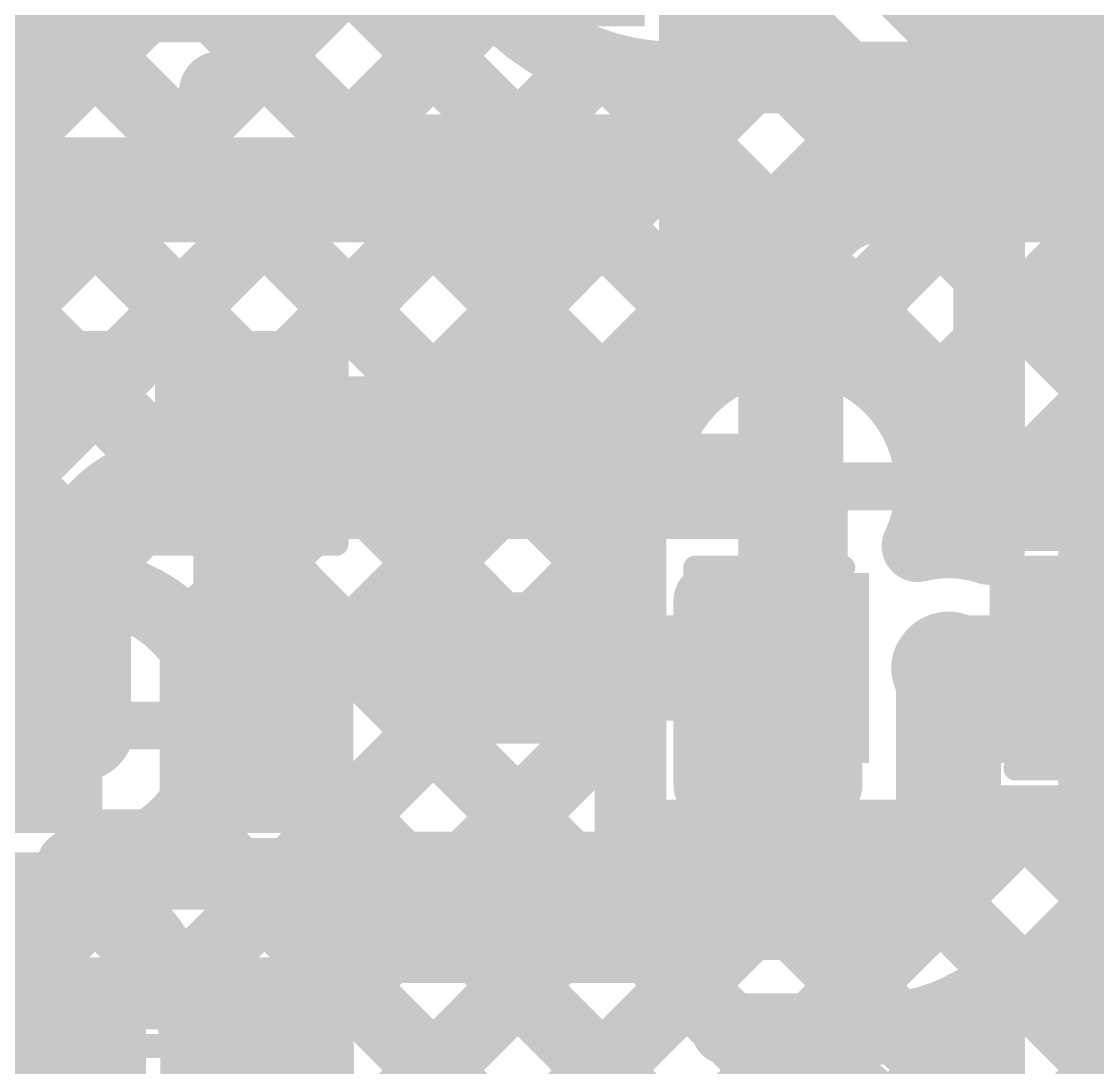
# Model space of a CAD drawing. Header units: millimetres. Extents: x 4.35 to 7.26, y 1.61 to 5.34.
# Drawn here: x 5.6061 to 5.8312, y 4.1725 to 4.3912 of the extents above; entities that cross this region are included whole.
import ezdxf

# ---------------------------------------------------------------- set-up
doc = ezdxf.new("R2010")
doc.units = ezdxf.units.MM
doc.header["$MEASUREMENT"] = 0
for name, color, linetype in [('BottomLayer', 5, 'Continuous'), ('BottomOverlay', 54, 'Continuous'), ('BottomPaste', 16, 'Continuous'), ('BottomSolder', 6, 'Continuous'), ('MultiLayer', 9, 'Continuous'), ('TopLayer', 1, 'Continuous'), ('TopOverlay', 2, 'Continuous'), ('TopPaste', 8, 'Continuous'), ('TopSolder', 216, 'Continuous'), ('ViaHoleLayer', 16, 'Continuous')]:
    doc.layers.add(name, color=color, linetype=linetype)

# ---------------------------------------------------------------- blocks, each defined once
blk = doc.blocks.new('RES_0603_B_16')
at = {"layer": 'BottomLayer'}
for points in [[(-0.015, -0.0175), (-0.015, 0.0175), (-0.045, -0.0175), (-0.045, 0.0175)], [(0.045, -0.0175), (0.045, 0.0175), (0.015, -0.0175), (0.015, 0.0175)]]:
    blk.add_solid(points, dxfattribs=at)
at = {"layer": 'BottomOverlay', "const_width": 0.005}
for points in [[(-0.049, 0.021), (-0.049, -0.021)], [(0.049, 0.021), (-0.049, 0.021)], [(0.049, 0.021), (0.049, -0.021)], [(0.049, -0.021), (-0.049, -0.021)]]:
    blk.add_lwpolyline(points, dxfattribs=at)
at = {"layer": 'BottomOverlay', "const_width": 0.0025}
for points in [[(-0.05025, 0.021, 1), (-0.04775, 0.021, 1)], [(-0.05025, 0.021, 1), (-0.04775, 0.021, 1)], [(0.04775, 0.021, 1), (0.05025, 0.021, 1)], [(0.04775, 0.021, 1), (0.05025, 0.021, 1)], [(-0.05025, -0.021, 1), (-0.04775, -0.021, 1)], [(-0.05025, -0.021, 1), (-0.04775, -0.021, 1)], [(0.04775, -0.021, 1), (0.05025, -0.021, 1)], [(0.04775, -0.021, 1), (0.05025, -0.021, 1)]]:
    blk.add_lwpolyline(points, format="xyb", close=True, dxfattribs=at)
at = {"layer": 'BottomPaste'}
for points in [[(-0.015, -0.0175), (-0.015, 0.0175), (-0.045, -0.0175), (-0.045, 0.0175)], [(0.045, -0.0175), (0.045, 0.0175), (0.015, -0.0175), (0.015, 0.0175)]]:
    blk.add_solid(points, dxfattribs=at)
at = {"layer": 'BottomSolder'}
for points in [[(-0.011, -0.0215), (-0.011, 0.0215), (-0.049, -0.0215), (-0.049, 0.0215)], [(0.049, -0.0215), (0.049, 0.0215), (0.011, -0.0215), (0.011, 0.0215)]]:
    blk.add_solid(points, dxfattribs=at)
blk = doc.blocks.new('CAP_0603_B_22')
at = {"layer": 'BottomLayer'}
for points in [[(-0.015, -0.0175), (-0.015, 0.0175), (-0.045, -0.0175), (-0.045, 0.0175)], [(0.045, -0.0175), (0.045, 0.0175), (0.015, -0.0175), (0.015, 0.0175)]]:
    blk.add_solid(points, dxfattribs=at)
at = {"layer": 'BottomOverlay', "const_width": 0.005}
for points in [[(-0.049, -0.021), (-0.049, 0.021)], [(-0.049, 0.021), (-0.018, 0.021)], [(0.018, 0.021), (0.049, 0.021)], [(0.049, -0.021), (0.049, 0.021)], [(-0.049, -0.021), (-0.018, -0.021)], [(0.018, -0.021), (0.049, -0.021)]]:
    blk.add_lwpolyline(points, dxfattribs=at)
at = {"layer": 'BottomOverlay', "const_width": 0.0025}
for points in [[(-0.05025, 0.021, 1), (-0.04775, 0.021, 1)], [(-0.05025, 0.021, 1), (-0.04775, 0.021, 1)], [(-0.01925, 0.021, 1), (-0.01675, 0.021, 1)], [(0.01675, 0.021, 1), (0.01925, 0.021, 1)], [(0.04775, 0.021, 1), (0.05025, 0.021, 1)], [(0.04775, 0.021, 1), (0.05025, 0.021, 1)], [(-0.05025, -0.021, 1), (-0.04775, -0.021, 1)], [(-0.05025, -0.021, 1), (-0.04775, -0.021, 1)], [(-0.01925, -0.021, 1), (-0.01675, -0.021, 1)], [(0.01675, -0.021, 1), (0.01925, -0.021, 1)], [(0.04775, -0.021, 1), (0.05025, -0.021, 1)], [(0.04775, -0.021, 1), (0.05025, -0.021, 1)]]:
    blk.add_lwpolyline(points, format="xyb", close=True, dxfattribs=at)
at = {"layer": 'BottomPaste'}
for points in [[(-0.015, -0.0175), (-0.015, 0.0175), (-0.045, -0.0175), (-0.045, 0.0175)], [(0.045, -0.0175), (0.045, 0.0175), (0.015, -0.0175), (0.015, 0.0175)]]:
    blk.add_solid(points, dxfattribs=at)
at = {"layer": 'BottomSolder'}
for points in [[(-0.01264, -0.01986), (-0.01264, 0.01986), (-0.04736, -0.01986), (-0.04736, 0.01986)], [(0.04736, -0.01986), (0.04736, 0.01986), (0.01264, -0.01986), (0.01264, 0.01986)]]:
    blk.add_solid(points, dxfattribs=at)
blk = doc.blocks.new('HX711_26')
at = {"layer": 'TopLayer'}
for points in [[(-0.13484, 0.06319), (-0.09154, 0.06319), (-0.13484, 0.08681), (-0.09154, 0.08681)], [(-0.13484, 0.01319), (-0.09154, 0.01319), (-0.13484, 0.03681), (-0.09154, 0.03681)], [(-0.13484, -0.03681), (-0.09154, -0.03681), (-0.13484, -0.01319), (-0.09154, -0.01319)], [(-0.13484, -0.08681), (-0.09154, -0.08681), (-0.13484, -0.06319), (-0.09154, -0.06319)]]:
    blk.add_solid(points, dxfattribs=at)
at = {"layer": 'TopOverlay', "const_width": 0.005}
for points in [[(-0.103, 0.097), (-0.103, 0.103)], [(-0.103, -0.003), (-0.103, 0.003)], [(-0.103, -0.103), (-0.103, -0.097)]]:
    blk.add_lwpolyline(points, dxfattribs=at)
at = {"layer": 'TopOverlay', "const_width": 0.0025}
for points in [[(-0.10425, 0.103, 1), (-0.10175, 0.103, 1)], [(-0.10425, 0.097, 1), (-0.10175, 0.097, 1)], [(-0.10425, 0.003, 1), (-0.10175, 0.003, 1)], [(-0.10425, -0.003, 1), (-0.10175, -0.003, 1)], [(-0.10425, -0.097, 1), (-0.10175, -0.097, 1)], [(-0.10425, -0.103, 1), (-0.10175, -0.103, 1)]]:
    blk.add_lwpolyline(points, format="xyb", close=True, dxfattribs=at)
at = {"layer": 'TopPaste'}
for points in [[(-0.13484, 0.06319), (-0.09154, 0.06319), (-0.13484, 0.08681), (-0.09154, 0.08681)], [(-0.13484, 0.01319), (-0.09154, 0.01319), (-0.13484, 0.03681), (-0.09154, 0.03681)], [(-0.13484, -0.03681), (-0.09154, -0.03681), (-0.13484, -0.01319), (-0.09154, -0.01319)], [(-0.13484, -0.08681), (-0.09154, -0.08681), (-0.13484, -0.06319), (-0.09154, -0.06319)]]:
    blk.add_solid(points, dxfattribs=at)
at = {"layer": 'TopSolder'}
for points in [[(-0.13884, 0.10919), (-0.08754, 0.10919), (-0.13884, 0.14081), (-0.08754, 0.14081)], [(-0.13884, 0.05919), (-0.08754, 0.05919), (-0.13884, 0.09081), (-0.08754, 0.09081)], [(-0.13884, 0.00919), (-0.08754, 0.00919), (-0.13884, 0.04081), (-0.08754, 0.04081)], [(-0.13884, -0.04081), (-0.08754, -0.04081), (-0.13884, -0.00919), (-0.08754, -0.00919)], [(-0.13884, -0.09081), (-0.08754, -0.09081), (-0.13884, -0.05919), (-0.08754, -0.05919)]]:
    blk.add_solid(points, dxfattribs=at)
blk = doc.blocks.new('RES_0603_55')
at = {"layer": 'TopLayer'}
for points in [[(-0.045, 0.0175), (-0.045, -0.0175), (-0.015, 0.0175), (-0.015, -0.0175)], [(0.015, 0.0175), (0.015, -0.0175), (0.045, 0.0175), (0.045, -0.0175)]]:
    blk.add_solid(points, dxfattribs=at)
at = {"layer": 'TopOverlay', "const_width": 0.005}
for points in [[(-0.049, -0.021), (-0.049, 0.021)], [(-0.049, 0.021), (0.049, 0.021)], [(0.049, -0.021), (0.049, 0.021)], [(-0.049, -0.021), (0.049, -0.021)]]:
    blk.add_lwpolyline(points, dxfattribs=at)
at = {"layer": 'TopOverlay', "const_width": 0.0025}
for points in [[(-0.05025, 0.021, 1), (-0.04775, 0.021, 1)], [(-0.05025, 0.021, 1), (-0.04775, 0.021, 1)], [(0.04775, 0.021, 1), (0.05025, 0.021, 1)], [(0.04775, 0.021, 1), (0.05025, 0.021, 1)], [(-0.05025, -0.021, 1), (-0.04775, -0.021, 1)], [(-0.05025, -0.021, 1), (-0.04775, -0.021, 1)], [(0.04775, -0.021, 1), (0.05025, -0.021, 1)], [(0.04775, -0.021, 1), (0.05025, -0.021, 1)]]:
    blk.add_lwpolyline(points, format="xyb", close=True, dxfattribs=at)
at = {"layer": 'TopPaste'}
for points in [[(-0.045, 0.0175), (-0.045, -0.0175), (-0.015, 0.0175), (-0.015, -0.0175)], [(0.015, 0.0175), (0.015, -0.0175), (0.045, 0.0175), (0.045, -0.0175)]]:
    blk.add_solid(points, dxfattribs=at)
at = {"layer": 'TopSolder'}
for points in [[(-0.049, 0.0215), (-0.049, -0.0215), (-0.011, 0.0215), (-0.011, -0.0215)], [(0.011, 0.0215), (0.011, -0.0215), (0.049, 0.0215), (0.049, -0.0215)]]:
    blk.add_solid(points, dxfattribs=at)
blk = doc.blocks.new('RES_0603_56')
at = {"layer": 'TopLayer'}
for points in [[(-0.045, 0.0175), (-0.045, -0.0175), (-0.015, 0.0175), (-0.015, -0.0175)], [(0.015, 0.0175), (0.015, -0.0175), (0.045, 0.0175), (0.045, -0.0175)]]:
    blk.add_solid(points, dxfattribs=at)
at = {"layer": 'TopOverlay', "const_width": 0.005}
for points in [[(-0.049, -0.021), (-0.049, 0.021)], [(-0.049, 0.021), (0.049, 0.021)], [(0.049, -0.021), (0.049, 0.021)], [(-0.049, -0.021), (0.049, -0.021)]]:
    blk.add_lwpolyline(points, dxfattribs=at)
at = {"layer": 'TopOverlay', "const_width": 0.0025}
for points in [[(-0.05025, 0.021, 1), (-0.04775, 0.021, 1)], [(-0.05025, 0.021, 1), (-0.04775, 0.021, 1)], [(0.04775, 0.021, 1), (0.05025, 0.021, 1)], [(0.04775, 0.021, 1), (0.05025, 0.021, 1)], [(-0.05025, -0.021, 1), (-0.04775, -0.021, 1)], [(-0.05025, -0.021, 1), (-0.04775, -0.021, 1)], [(0.04775, -0.021, 1), (0.05025, -0.021, 1)], [(0.04775, -0.021, 1), (0.05025, -0.021, 1)]]:
    blk.add_lwpolyline(points, format="xyb", close=True, dxfattribs=at)
at = {"layer": 'TopPaste'}
for points in [[(-0.045, 0.0175), (-0.045, -0.0175), (-0.015, 0.0175), (-0.015, -0.0175)], [(0.015, 0.0175), (0.015, -0.0175), (0.045, 0.0175), (0.045, -0.0175)]]:
    blk.add_solid(points, dxfattribs=at)
at = {"layer": 'TopSolder'}
for points in [[(-0.049, 0.0215), (-0.049, -0.0215), (-0.011, 0.0215), (-0.011, -0.0215)], [(0.011, 0.0215), (0.011, -0.0215), (0.049, 0.0215), (0.049, -0.0215)]]:
    blk.add_solid(points, dxfattribs=at)
blk = doc.blocks.new('RES_0603_57')
at = {"layer": 'TopLayer'}
for points in [[(-0.045, 0.0175), (-0.045, -0.0175), (-0.015, 0.0175), (-0.015, -0.0175)], [(0.015, 0.0175), (0.015, -0.0175), (0.045, 0.0175), (0.045, -0.0175)]]:
    blk.add_solid(points, dxfattribs=at)
at = {"layer": 'TopOverlay', "const_width": 0.005}
for points in [[(-0.049, -0.021), (-0.049, 0.021)], [(-0.049, 0.021), (0.049, 0.021)], [(0.049, -0.021), (0.049, 0.021)], [(-0.049, -0.021), (0.049, -0.021)]]:
    blk.add_lwpolyline(points, dxfattribs=at)
at = {"layer": 'TopOverlay', "const_width": 0.0025}
for points in [[(-0.05025, 0.021, 1), (-0.04775, 0.021, 1)], [(-0.05025, 0.021, 1), (-0.04775, 0.021, 1)], [(0.04775, 0.021, 1), (0.05025, 0.021, 1)], [(0.04775, 0.021, 1), (0.05025, 0.021, 1)], [(-0.05025, -0.021, 1), (-0.04775, -0.021, 1)], [(-0.05025, -0.021, 1), (-0.04775, -0.021, 1)], [(0.04775, -0.021, 1), (0.05025, -0.021, 1)], [(0.04775, -0.021, 1), (0.05025, -0.021, 1)]]:
    blk.add_lwpolyline(points, format="xyb", close=True, dxfattribs=at)
at = {"layer": 'TopPaste'}
for points in [[(-0.045, 0.0175), (-0.045, -0.0175), (-0.015, 0.0175), (-0.015, -0.0175)], [(0.015, 0.0175), (0.015, -0.0175), (0.045, 0.0175), (0.045, -0.0175)]]:
    blk.add_solid(points, dxfattribs=at)
at = {"layer": 'TopSolder'}
for points in [[(-0.049, 0.0215), (-0.049, -0.0215), (-0.011, 0.0215), (-0.011, -0.0215)], [(0.011, 0.0215), (0.011, -0.0215), (0.049, 0.0215), (0.049, -0.0215)]]:
    blk.add_solid(points, dxfattribs=at)
blk = doc.blocks.new('____23_62')
at = {"layer": 'TopLayer'}
for points in [[(-0.01614, 0.02126), (0.01614, 0.02126), (-0.01614, 0.05748), (0.01614, 0.05748)], [(-0.05354, -0.05748), (-0.02126, -0.05748), (-0.05354, -0.02126), (-0.02126, -0.02126)], [(0.02126, -0.05748), (0.05354, -0.05748), (0.02126, -0.02126), (0.05354, -0.02126)]]:
    blk.add_solid(points, dxfattribs=at)
at = {"layer": 'TopOverlay', "const_width": 0.005}
for points in [[(-0.06127, 0.034), (-0.06127, -0.02252)], [(-0.06127, 0.034), (-0.02227, 0.034)], [(0.02227, 0.034), (0.06127, 0.034)], [(0.06127, 0.034), (0.06127, -0.02339)], [(-0.013, -0.02867), (0.013, -0.02867)]]:
    blk.add_lwpolyline(points, dxfattribs=at)
at = {"layer": 'TopOverlay'}
for points, const_width in [([(-0.06252, 0.034, 1), (-0.06002, 0.034, 1)], 0.0025), ([(-0.06252, 0.034, 1), (-0.06002, 0.034, 1)], 0.0025), ([(-0.02352, 0.034, 1), (-0.02102, 0.034, 1)], 0.0025), ([(0.02102, 0.034, 1), (0.02352, 0.034, 1)], 0.0025), ([(0.06002, 0.034, 1), (0.06252, 0.034, 1)], 0.0025), ([(0.06002, 0.034, 1), (0.06252, 0.034, 1)], 0.0025), ([(-0.06252, -0.02252, 1), (-0.06002, -0.02252, 1)], 0.0025), ([(0.06002, -0.02339, 1), (0.06252, -0.02339, 1)], 0.0025), ([(-0.01425, -0.02867, 1), (-0.01175, -0.02867, 1)], 0.0025), ([(0.01175, -0.02867, 1), (0.01425, -0.02867, 1)], 0.0025), ([(-0.06439, -0.045, 1), (-0.07161, -0.045, 1)], 0.01), ([(-0.07411, -0.045, 1), (-0.06911, -0.045, 1)], 0.005), ([(-0.06689, -0.045, 1), (-0.06189, -0.045, 1)], 0.005)]:
    blk.add_lwpolyline(points, format="xyb", close=True, dxfattribs=dict(at, const_width=const_width))
at = {"layer": 'TopPaste'}
for points in [[(-0.01614, 0.02126), (0.01614, 0.02126), (-0.01614, 0.05748), (0.01614, 0.05748)], [(-0.05354, -0.05748), (-0.02126, -0.05748), (-0.05354, -0.02126), (-0.02126, -0.02126)], [(0.02126, -0.05748), (0.05354, -0.05748), (0.02126, -0.02126), (0.05354, -0.02126)]]:
    blk.add_solid(points, dxfattribs=at)
at = {"layer": 'TopSolder'}
for points in [[(-0.02014, 0.01726), (0.02014, 0.01726), (-0.02014, 0.06148), (0.02014, 0.06148)], [(-0.05754, -0.06148), (-0.01726, -0.06148), (-0.05754, -0.01726), (-0.01726, -0.01726)], [(0.01726, -0.06148), (0.05754, -0.06148), (0.01726, -0.01726), (0.05754, -0.01726)]]:
    blk.add_solid(points, dxfattribs=at)

msp = doc.modelspace()

# ---------------------------------------------------------------- linework, layer by layer
at = {"layer": 'BottomLayer'}
for points, const_width in [([(5.49778, 4.57849), (5.75537, 4.3209)], 0.015), ([(5.49778, 4.54314), (5.73883, 4.30209)], 0.015), ([(5.49778, 4.50778), (5.7335, 4.27206)], 0.015), ([(5.49778, 4.29569), (5.7066, 4.50452)], 0.015), ([(5.49778, 4.47243), (5.7335, 4.2367)], 0.015), ([(5.49778, 4.26034), (5.69383, 4.45639)], 0.015), ([(5.49778, 4.43707), (5.83835, 4.0965)], 0.015), ([(5.49838, 4.22559), (5.69331, 4.42052)], 0.015), ([(5.49778, 4.40172), (5.62791, 4.27159)], 0.015), ([(5.53365, 4.2255), (5.7048, 4.39665)], 0.015), ([(5.61679, 4.27329), (5.72585, 4.38235)], 0.015), ([(5.64101, 4.26215), (5.75836, 4.3795)], 0.015), ([(5.64313, 4.22892), (5.79371, 4.3795)], 0.015), ([(5.73072, 4.3809), (5.82363, 4.288)], 0.015), ([(5.74249, 4.3795), (5.7985, 4.3795)], 0.015), ([(5.76748, 4.3795), (5.8965, 4.25048)], 0.015), ([(5.7985, 4.373), (5.7985, 4.3795)], 0.015), ([(5.77238, 4.32281), (5.82257, 4.373)], 0.015), ([(5.79281, 4.30789), (5.8585, 4.37357)], 0.015), ([(5.7985, 4.373), (5.8575, 4.373)], 0.015), ([(5.80934, 4.373), (5.8965, 4.28584)], 0.015), ([(5.78575, 4.356), (5.892, 4.356)], 0.022), ([(5.80828, 4.288), (5.86496, 4.34468)], 0.015), ([(5.767, 4.294), (5.767, 4.33725)], 0.022), ([(5.767, 4.294), (5.767, 4.31581)], 0.01), ([(5.64017, 4.294), (5.767, 4.294)], 0.022), ([(5.767, 4.257), (5.767, 4.294)], 0.022), ([(5.74519, 4.294), (5.767, 4.294)], 0.01), ([(5.767, 4.294), (5.78881, 4.294)], 0.01), ([(5.7335, 4.291), (5.73784, 4.291)], 0.015), ([(5.7335, 4.221), (5.7335, 4.291)], 0.015), ([(5.7965, 4.28208), (5.7965, 4.288)], 0.015), ([(5.7985, 4.288), (5.8555, 4.288)], 0.015), ([(5.7985, 4.28227), (5.7985, 4.288)], 0.015), ([(5.63893, 4.18936), (5.7335, 4.28393)], 0.015), ([(5.618, 4.244), (5.618, 4.27183)], 0.022), ([(5.618, 4.244), (5.618, 4.26581)], 0.01), ([(5.799, 4.256), (5.8, 4.256)], 0.022), ([(5.8, 4.256), (5.826, 4.256)], 0.022), ([(5.64559, 4.25391), (5.80299, 4.0965)], 0.015), ([(5.741, 4.256), (5.766, 4.256)], 0.01), ([(5.766, 4.2285), (5.766, 4.256)], 0.01), ([(5.6455, 4.16057), (5.7335, 4.24857)], 0.015), ([(5.59619, 4.244), (5.618, 4.244)], 0.01), ([(5.618, 4.244), (5.63981, 4.244)], 0.01), ([(5.618, 4.22219), (5.618, 4.244)], 0.01), ([(5.7582, 4.0965), (5.8965, 4.2348)], 0.015), ([(5.7965, 4.224), (5.7965, 4.22992)], 0.015), ([(5.7985, 4.224), (5.7985, 4.22973)], 0.015), ([(5.63977, 4.22437), (5.76764, 4.0965)], 0.015), ([(5.68749, 4.0965), (5.81499, 4.224)], 0.015), ([(5.72285, 4.0965), (5.85035, 4.224)], 0.015), ([(5.7985, 4.224), (5.8555, 4.224)], 0.015), ([(5.81692, 4.224), (5.8965, 4.14441)], 0.015), ([(5.6455, 4.12522), (5.74128, 4.221)], 0.015), ([(5.65214, 4.0965), (5.77664, 4.221)], 0.015), ([(5.7335, 4.221), (5.7985, 4.221)], 0.015), ([(5.7492, 4.221), (5.87064, 4.09956)], 0.015), ([(5.78456, 4.221), (5.88995, 4.11561)], 0.015), ([(5.62362, 4.20941), (5.63308, 4.21887)], 0.015), ([(5.63844, 4.19035), (5.73228, 4.0965)], 0.015)]:
    msp.add_lwpolyline(points, dxfattribs=dict(at, const_width=const_width))
for points, const_width in [([(5.74249, 4.3795, -0.414214), (5.6925, 4.42949)], 0.015), ([(5.767, 4.33725, -0.414214), (5.78575, 4.356)], 0.022), ([(5.73784, 4.291, -1.052626), (5.79631, 4.294)], 0.015), ([(5.618, 4.27183, -0.414214), (5.64017, 4.294)], 0.022), ([(5.79631, 4.294, -0.025638), (5.79616, 4.291)], 0.015), ([(5.59709, 4.22346, -1.489341), (5.64731, 4.244)], 0.015), ([(5.767, 4.257, -0.414214), (5.766, 4.256)], 0.022), ([(5.64731, 4.244, -0.427245), (5.6167, 4.21472)], 0.015), ([(5.6167, 4.21472, -0.25114), (5.6455, 4.161)], 0.015), ([(5.581, 4.2, -0.414214), (5.62, 4.161)], 0.022)]:
    msp.add_lwpolyline(points, format="xyb", dxfattribs=dict(at, const_width=const_width))
for points, const_width in [([(5.70105, 4.39665, 1), (5.70855, 4.39665, 1)], 0.0075), ([(5.7221, 4.38235, 1), (5.7296, 4.38235, 1)], 0.0075), ([(5.72697, 4.3809, 1), (5.73447, 4.3809, 1)], 0.0075), ([(5.73874, 4.3795, 1), (5.74624, 4.3795, 1)], 0.0075), ([(5.73874, 4.3795, 1), (5.74624, 4.3795, 1)], 0.0075), ([(5.75461, 4.3795, 1), (5.76211, 4.3795, 1)], 0.0075), ([(5.76373, 4.3795, 1), (5.77123, 4.3795, 1)], 0.0075), ([(5.78996, 4.3795, 1), (5.79746, 4.3795, 1)], 0.0075), ([(5.79475, 4.3795, 1), (5.80225, 4.3795, 1)], 0.0075), ([(5.79475, 4.3795, 1), (5.80225, 4.3795, 1)], 0.0075), ([(5.79475, 4.373, 1), (5.80225, 4.373, 1)], 0.0075), ([(5.79475, 4.373, 1), (5.80225, 4.373, 1)], 0.0075), ([(5.80559, 4.373, 1), (5.81309, 4.373, 1)], 0.0075), ([(5.81882, 4.373, 1), (5.82632, 4.373, 1)], 0.0075), ([(5.78025, 4.356, 1), (5.79125, 4.356, 1)], 0.011), ([(5.78025, 4.356, 1), (5.79125, 4.356, 1)], 0.011), ([(5.7615, 4.33725, 1), (5.7725, 4.33725, 1)], 0.011), ([(5.7615, 4.33725, 1), (5.7725, 4.33725, 1)], 0.011), ([(5.76863, 4.32281, 1), (5.77613, 4.32281, 1)], 0.0075), ([(5.75162, 4.3209, 1), (5.75912, 4.3209, 1)], 0.0075), ([(5.7645, 4.31581, 1), (5.7695, 4.31581, 1)], 0.005), ([(5.78906, 4.30789, 1), (5.79656, 4.30789, 1)], 0.0075), ([(5.73508, 4.30209, 1), (5.74258, 4.30209, 1)], 0.0075), ([(5.76109, 4.294, 1), (5.77291, 4.294, 1)], 0.01181), ([(5.63467, 4.294, 1), (5.64567, 4.294, 1)], 0.011), ([(5.63467, 4.294, 1), (5.64567, 4.294, 1)], 0.011), ([(5.7615, 4.294, 1), (5.7725, 4.294, 1)], 0.011), ([(5.7615, 4.294, 1), (5.7725, 4.294, 1)], 0.011), ([(5.7615, 4.294, 1), (5.7725, 4.294, 1)], 0.011), ([(5.79256, 4.294, 1), (5.80006, 4.294, 1)], 0.0075), ([(5.79256, 4.294, 1), (5.80006, 4.294, 1)], 0.0075), ([(5.74269, 4.294, 1), (5.74769, 4.294, 1)], 0.005), ([(5.7645, 4.294, 1), (5.7695, 4.294, 1)], 0.005), ([(5.7645, 4.294, 1), (5.7695, 4.294, 1)], 0.005), ([(5.7645, 4.294, 1), (5.7695, 4.294, 1)], 0.005), ([(5.78631, 4.294, 1), (5.79131, 4.294, 1)], 0.005), ([(5.72975, 4.291, 1), (5.73725, 4.291, 1)], 0.0075), ([(5.72975, 4.291, 1), (5.73725, 4.291, 1)], 0.0075), ([(5.73409, 4.291, 1), (5.74159, 4.291, 1)], 0.0075), ([(5.73409, 4.291, 1), (5.74159, 4.291, 1)], 0.0075), ([(5.79241, 4.291, 1), (5.79991, 4.291, 1)], 0.0075), ([(5.79275, 4.288, 1), (5.80025, 4.288, 1)], 0.0075), ([(5.79475, 4.288, 1), (5.80225, 4.288, 1)], 0.0075), ([(5.79475, 4.288, 1), (5.80225, 4.288, 1)], 0.0075), ([(5.80453, 4.288, 1), (5.81203, 4.288, 1)], 0.0075), ([(5.81988, 4.288, 1), (5.82738, 4.288, 1)], 0.0075), ([(5.72975, 4.28393, 1), (5.73725, 4.28393, 1)], 0.0075), ([(5.79475, 4.28227, 1), (5.80225, 4.28227, 1)], 0.0075), ([(5.79275, 4.28208, 1), (5.80025, 4.28208, 1)], 0.0075), ([(5.6125, 4.27183, 1), (5.6235, 4.27183, 1)], 0.011), ([(5.6125, 4.27183, 1), (5.6235, 4.27183, 1)], 0.011), ([(5.61304, 4.27329, 1), (5.62054, 4.27329, 1)], 0.0075), ([(5.62416, 4.27159, 1), (5.63166, 4.27159, 1)], 0.0075), ([(5.72975, 4.27206, 1), (5.73725, 4.27206, 1)], 0.0075), ([(5.6155, 4.26581, 1), (5.6205, 4.26581, 1)], 0.005), ([(5.63726, 4.26215, 1), (5.64476, 4.26215, 1)], 0.0075), ([(5.7615, 4.257, 1), (5.7725, 4.257, 1)], 0.011), ([(5.7615, 4.257, 1), (5.7725, 4.257, 1)], 0.011), ([(5.79409, 4.256, 1), (5.80591, 4.256, 1)], 0.01181), ([(5.7605, 4.256, 1), (5.7715, 4.256, 1)], 0.011), ([(5.7935, 4.256, 1), (5.8045, 4.256, 1)], 0.011), ([(5.7945, 4.256, 1), (5.8055, 4.256, 1)], 0.011), ([(5.7945, 4.256, 1), (5.8055, 4.256, 1)], 0.011), ([(5.8205, 4.256, 1), (5.8315, 4.256, 1)], 0.011), ([(5.64184, 4.25391, 1), (5.64934, 4.25391, 1)], 0.0075), ([(5.7385, 4.256, 1), (5.7435, 4.256, 1)], 0.005), ([(5.7635, 4.256, 1), (5.7685, 4.256, 1)], 0.005), ([(5.7635, 4.256, 1), (5.7685, 4.256, 1)], 0.005), ([(5.72975, 4.24857, 1), (5.73725, 4.24857, 1)], 0.0075), ([(5.61209, 4.244, 1), (5.62391, 4.244, 1)], 0.01181), ([(5.6125, 4.244, 1), (5.6235, 4.244, 1)], 0.011), ([(5.64356, 4.244, 1), (5.65106, 4.244, 1)], 0.0075), ([(5.64356, 4.244, 1), (5.65106, 4.244, 1)], 0.0075), ([(5.6155, 4.244, 1), (5.6205, 4.244, 1)], 0.005), ([(5.6155, 4.244, 1), (5.6205, 4.244, 1)], 0.005), ([(5.6155, 4.244, 1), (5.6205, 4.244, 1)], 0.005), ([(5.6155, 4.244, 1), (5.6205, 4.244, 1)], 0.005), ([(5.63731, 4.244, 1), (5.64231, 4.244, 1)], 0.005), ([(5.72975, 4.2367, 1), (5.73725, 4.2367, 1)], 0.0075), ([(5.63938, 4.22892, 1), (5.64688, 4.22892, 1)], 0.0075), ([(5.79275, 4.22992, 1), (5.80025, 4.22992, 1)], 0.0075), ([(5.79475, 4.22973, 1), (5.80225, 4.22973, 1)], 0.0075), ([(5.7635, 4.2285, 1), (5.7685, 4.2285, 1)], 0.005), ([(5.63602, 4.22437, 1), (5.64352, 4.22437, 1)], 0.0075), ([(5.79275, 4.224, 1), (5.80025, 4.224, 1)], 0.0075), ([(5.79475, 4.224, 1), (5.80225, 4.224, 1)], 0.0075), ([(5.79475, 4.224, 1), (5.80225, 4.224, 1)], 0.0075), ([(5.81124, 4.224, 1), (5.81874, 4.224, 1)], 0.0075), ([(5.81317, 4.224, 1), (5.82067, 4.224, 1)], 0.0075), ([(5.6155, 4.22219, 1), (5.6205, 4.22219, 1)], 0.005), ([(5.72975, 4.221, 1), (5.73725, 4.221, 1)], 0.0075), ([(5.72975, 4.221, 1), (5.73725, 4.221, 1)], 0.0075), ([(5.73753, 4.221, 1), (5.74503, 4.221, 1)], 0.0075), ([(5.74545, 4.221, 1), (5.75295, 4.221, 1)], 0.0075), ([(5.77289, 4.221, 1), (5.78039, 4.221, 1)], 0.0075), ([(5.78081, 4.221, 1), (5.78831, 4.221, 1)], 0.0075), ([(5.79475, 4.221, 1), (5.80225, 4.221, 1)], 0.0075), ([(5.62933, 4.21887, 1), (5.63683, 4.21887, 1)], 0.0075), ([(5.61295, 4.21472, 1), (5.62045, 4.21472, 1)], 0.0075), ([(5.61295, 4.21472, 1), (5.62045, 4.21472, 1)], 0.0075), ([(5.61987, 4.20941, 1), (5.62737, 4.20941, 1)], 0.0075), ([(5.63469, 4.19035, 1), (5.64219, 4.19035, 1)], 0.0075), ([(5.63518, 4.18936, 1), (5.64268, 4.18936, 1)], 0.0075)]:
    msp.add_lwpolyline(points, format="xyb", close=True, dxfattribs=dict(at, const_width=const_width))
at = {"layer": 'MultiLayer', "const_width": 0.01181}
for points in [[(5.76109, 4.294, 1), (5.77291, 4.294, 1)], [(5.79409, 4.256, 1), (5.80591, 4.256, 1)], [(5.61209, 4.244, 1), (5.62391, 4.244, 1)]]:
    msp.add_lwpolyline(points, format="xyb", close=True, dxfattribs=at)
at = {"layer": 'TopLayer'}
for points, const_width in [([(5.75084, 4.456), (5.843, 4.36384)], 0.04), ([(5.74696, 4.41109), (5.8085, 4.34955)], 0.015), ([(5.74696, 4.38231), (5.74696, 4.41109)], 0.015), ([(5.74696, 4.40002), (5.8085, 4.33848)], 0.015), ([(5.74696, 4.3681), (5.76846, 4.3896)], 0.015), ([(5.74696, 4.33231), (5.74696, 4.37969)], 0.015), ([(5.843, 3.812), (5.843, 4.36384)], 0.04), ([(5.74696, 4.33275), (5.78613, 4.37192)], 0.015), ([(5.74696, 4.36466), (5.8085, 4.30313)], 0.015), ([(5.56626, 4.356), (5.71081, 4.356)], 0.022), ([(5.77238, 4.32281), (5.80381, 4.35424)], 0.015), ([(5.8085, 4.2809), (5.8085, 4.34955)], 0.015), ([(5.74696, 4.31539), (5.74696, 4.32969)], 0.015), ([(5.74696, 4.32931), (5.75537, 4.3209)], 0.015), ([(5.79281, 4.30789), (5.8085, 4.32357)], 0.015), ([(5.767, 4.294), (5.767, 4.31581)], 0.01), ([(5.656, 4.306), (5.71081, 4.306)], 0.022), ([(5.653, 4.246), (5.653, 4.303)], 0.022), ([(5.76793, 4.27525), (5.76793, 4.29307)], 0.022), ([(5.767, 4.294), (5.78881, 4.294)], 0.01), ([(5.767, 4.27219), (5.767, 4.294)], 0.01), ([(5.80248, 4.28219), (5.8085, 4.28822)], 0.015), ([(5.6245, 4.27258), (5.6245, 4.277)], 0.015), ([(5.6245, 4.27258), (5.6245, 4.277)], 0.015), ([(5.74996, 4.2315), (5.74996, 4.27015)], 0.015), ([(5.74996, 4.26504), (5.75311, 4.26819)], 0.015), ([(5.618, 4.244), (5.618, 4.26581)], 0.01), ([(5.71081, 4.256), (5.74868, 4.256)], 0.022), ([(5.8, 4.22166), (5.8, 4.256)], 0.022), ([(5.74996, 4.25559), (5.77406, 4.2315)], 0.015), ([(5.71081, 4.256), (5.74246, 4.256)], 0.01), ([(5.75178, 4.2315), (5.77381, 4.25352)], 0.015), ([(5.7745, 4.2315), (5.7745, 4.24952)], 0.015), ([(5.595, 4.244), (5.618, 4.244)], 0.022), ([(5.618, 4.22219), (5.618, 4.244)], 0.01), ([(5.74996, 4.2315), (5.7745, 4.2315)], 0.015), ([(5.6265, 4.213), (5.67466, 4.213)], 0.015), ([(5.63757, 4.188), (5.66257, 4.213)], 0.015), ([(5.65114, 4.213), (5.67466, 4.18948)], 0.015), ([(5.67466, 4.188), (5.67466, 4.213)], 0.015), ([(5.62421, 4.21), (5.6265, 4.21228)], 0.015), ([(5.5615, 4.21), (5.6265, 4.21)], 0.015), ([(5.58343, 4.21), (5.60543, 4.188)], 0.015), ([(5.60221, 4.188), (5.62421, 4.21)], 0.015), ([(5.61878, 4.21), (5.64078, 4.188)], 0.015), ([(5.71081, 4.206), (5.78434, 4.206)], 0.022), ([(5.56462, 4.188), (5.62362, 4.188)], 0.015), ([(5.62362, 4.137), (5.62362, 4.188)], 0.015), ([(5.62462, 4.137), (5.62462, 4.188)], 0.015), ([(5.62462, 4.188), (5.67466, 4.188)], 0.015), ([(5.8085, 3.812), (5.8085, 4.18833)], 0.015), ([(5.78717, 4.16082), (5.8085, 4.18215)], 0.015), ([(5.75368, 4.1805), (5.78434, 4.1805)], 0.015), ([(5.76717, 4.17617), (5.77149, 4.1805)], 0.015), ([(5.78939, 4.18081), (5.8085, 4.1617)], 0.015)]:
    msp.add_lwpolyline(points, dxfattribs=dict(at, const_width=const_width))
for points, const_width in [([(5.76471, 4.3896, 1), (5.77221, 4.3896, 1)], 0.0075), ([(5.74321, 4.38231, 1), (5.75071, 4.38231, 1)], 0.0075), ([(5.74321, 4.37969, 1), (5.75071, 4.37969, 1)], 0.0075), ([(5.833, 4.36384, 1), (5.853, 4.36384, 1)], 0.02), ([(5.833, 4.36384, 1), (5.853, 4.36384, 1)], 0.02), ([(5.78238, 4.37192, 1), (5.78988, 4.37192, 1)], 0.0075), ([(5.74321, 4.3681, 1), (5.75071, 4.3681, 1)], 0.0075), ([(5.74321, 4.36466, 1), (5.75071, 4.36466, 1)], 0.0075), ([(5.70531, 4.356, 1), (5.71631, 4.356, 1)], 0.011), ([(5.80006, 4.35424, 1), (5.80756, 4.35424, 1)], 0.0075), ([(5.80475, 4.34955, 1), (5.81225, 4.34955, 1)], 0.0075), ([(5.80475, 4.34955, 1), (5.81225, 4.34955, 1)], 0.0075), ([(5.80475, 4.33848, 1), (5.81225, 4.33848, 1)], 0.0075), ([(5.74321, 4.33275, 1), (5.75071, 4.33275, 1)], 0.0075), ([(5.74321, 4.33231, 1), (5.75071, 4.33231, 1)], 0.0075), ([(5.74321, 4.32969, 1), (5.75071, 4.32969, 1)], 0.0075), ([(5.74321, 4.32931, 1), (5.75071, 4.32931, 1)], 0.0075), ([(5.76863, 4.32281, 1), (5.77613, 4.32281, 1)], 0.0075), ([(5.80475, 4.32357, 1), (5.81225, 4.32357, 1)], 0.0075), ([(5.75162, 4.3209, 1), (5.75912, 4.3209, 1)], 0.0075), ([(5.74321, 4.31539, 1), (5.75071, 4.31539, 1)], 0.0075), ([(5.74321, 4.31539, 1), (5.75071, 4.31539, 1)], 0.0075), ([(5.7645, 4.31581, 1), (5.7695, 4.31581, 1)], 0.005), ([(5.6505, 4.306, 1), (5.6615, 4.306, 1)], 0.011), ([(5.6505, 4.306, 1), (5.6615, 4.306, 1)], 0.011), ([(5.70531, 4.306, 1), (5.71631, 4.306, 1)], 0.011), ([(5.78906, 4.30789, 1), (5.79656, 4.30789, 1)], 0.0075), ([(5.6475, 4.303, 1), (5.6585, 4.303, 1)], 0.011), ([(5.6475, 4.303, 1), (5.6585, 4.303, 1)], 0.011), ([(5.80475, 4.30313, 1), (5.81225, 4.30313, 1)], 0.0075), ([(5.76109, 4.294, 1), (5.77291, 4.294, 1)], 0.01181), ([(5.7615, 4.294, 1), (5.7725, 4.294, 1)], 0.011), ([(5.76243, 4.29307, 1), (5.77343, 4.29307, 1)], 0.011), ([(5.76243, 4.29307, 1), (5.77343, 4.29307, 1)], 0.011), ([(5.79256, 4.294, 1), (5.80006, 4.294, 1)], 0.0075), ([(5.79256, 4.294, 1), (5.80006, 4.294, 1)], 0.0075), ([(5.7645, 4.294, 1), (5.7695, 4.294, 1)], 0.005), ([(5.7645, 4.294, 1), (5.7695, 4.294, 1)], 0.005), ([(5.7645, 4.294, 1), (5.7695, 4.294, 1)], 0.005), ([(5.78631, 4.294, 1), (5.79131, 4.294, 1)], 0.005), ([(5.80475, 4.28822, 1), (5.81225, 4.28822, 1)], 0.0075), ([(5.78976, 4.2815, 1), (5.79726, 4.2815, 1)], 0.0075), ([(5.78976, 4.2815, 1), (5.79726, 4.2815, 1)], 0.0075), ([(5.79873, 4.28219, 1), (5.80623, 4.28219, 1)], 0.0075), ([(5.80475, 4.2809, 1), (5.81225, 4.2809, 1)], 0.0075), ([(5.80475, 4.2809, 1), (5.81225, 4.2809, 1)], 0.0075), ([(5.76243, 4.27525, 1), (5.77343, 4.27525, 1)], 0.011), ([(5.76243, 4.27525, 1), (5.77343, 4.27525, 1)], 0.011), ([(5.62075, 4.277, 1), (5.62825, 4.277, 1)], 0.0075), ([(5.62075, 4.277, 1), (5.62825, 4.277, 1)], 0.0075), ([(5.62075, 4.27258, 1), (5.62825, 4.27258, 1)], 0.0075), ([(5.62075, 4.27258, 1), (5.62825, 4.27258, 1)], 0.0075), ([(5.74621, 4.27015, 1), (5.75371, 4.27015, 1)], 0.0075), ([(5.74621, 4.27015, 1), (5.75371, 4.27015, 1)], 0.0075), ([(5.7645, 4.27219, 1), (5.7695, 4.27219, 1)], 0.005), ([(5.74936, 4.26819, 1), (5.75686, 4.26819, 1)], 0.0075), ([(5.74621, 4.26504, 1), (5.75371, 4.26504, 1)], 0.0075), ([(5.77191, 4.266, 1), (5.77941, 4.266, 1)], 0.0075), ([(5.77191, 4.266, 1), (5.77941, 4.266, 1)], 0.0075), ([(5.6155, 4.26581, 1), (5.6205, 4.26581, 1)], 0.005), ([(5.79409, 4.256, 1), (5.80591, 4.256, 1)], 0.01181), ([(5.70531, 4.256, 1), (5.71631, 4.256, 1)], 0.011), ([(5.74318, 4.256, 1), (5.75418, 4.256, 1)], 0.011), ([(5.74318, 4.256, 1), (5.75418, 4.256, 1)], 0.011), ([(5.7945, 4.256, 1), (5.8055, 4.256, 1)], 0.011), ([(5.74621, 4.25559, 1), (5.75371, 4.25559, 1)], 0.0075), ([(5.70831, 4.256, 1), (5.71331, 4.256, 1)], 0.005), ([(5.73996, 4.256, 1), (5.74496, 4.256, 1)], 0.005), ([(5.77006, 4.25352, 1), (5.77756, 4.25352, 1)], 0.0075), ([(5.59235, 4.24885, 1), (5.60335, 4.24885, 1)], 0.011), ([(5.6475, 4.246, 1), (5.6585, 4.246, 1)], 0.011), ([(5.6475, 4.246, 1), (5.6585, 4.246, 1)], 0.011), ([(5.6485, 4.245, 1), (5.6595, 4.245, 1)], 0.011), ([(5.77075, 4.24952, 1), (5.77825, 4.24952, 1)], 0.0075), ([(5.77075, 4.24952, 1), (5.77825, 4.24952, 1)], 0.0075), ([(5.61209, 4.244, 1), (5.62391, 4.244, 1)], 0.01181), ([(5.6125, 4.244, 1), (5.6235, 4.244, 1)], 0.011), ([(5.6155, 4.244, 1), (5.6205, 4.244, 1)], 0.005), ([(5.6155, 4.244, 1), (5.6205, 4.244, 1)], 0.005), ([(5.74621, 4.2315, 1), (5.75371, 4.2315, 1)], 0.0075), ([(5.74621, 4.2315, 1), (5.75371, 4.2315, 1)], 0.0075), ([(5.74803, 4.2315, 1), (5.75553, 4.2315, 1)], 0.0075), ([(5.77031, 4.2315, 1), (5.77781, 4.2315, 1)], 0.0075), ([(5.77075, 4.2315, 1), (5.77825, 4.2315, 1)], 0.0075), ([(5.77075, 4.2315, 1), (5.77825, 4.2315, 1)], 0.0075), ([(5.7945, 4.22166, 1), (5.8055, 4.22166, 1)], 0.011), ([(5.7945, 4.22166, 1), (5.8055, 4.22166, 1)], 0.011), ([(5.6155, 4.22219, 1), (5.6205, 4.22219, 1)], 0.005), ([(5.62275, 4.213, 1), (5.63025, 4.213, 1)], 0.0075), ([(5.64739, 4.213, 1), (5.65489, 4.213, 1)], 0.0075), ([(5.65882, 4.213, 1), (5.66632, 4.213, 1)], 0.0075), ([(5.67091, 4.213, 1), (5.67841, 4.213, 1)], 0.0075), ([(5.67091, 4.213, 1), (5.67841, 4.213, 1)], 0.0075), ([(5.62275, 4.21228, 1), (5.63025, 4.21228, 1)], 0.0075), ([(5.61503, 4.21, 1), (5.62253, 4.21, 1)], 0.0075), ([(5.62046, 4.21, 1), (5.62796, 4.21, 1)], 0.0075), ([(5.62046, 4.21, 1), (5.62796, 4.21, 1)], 0.0075), ([(5.62275, 4.21, 1), (5.63025, 4.21, 1)], 0.0075), ([(5.70531, 4.206, 1), (5.71631, 4.206, 1)], 0.011), ([(5.77884, 4.206, 1), (5.78984, 4.206, 1)], 0.011), ([(5.77884, 4.206, 1), (5.78984, 4.206, 1)], 0.011), ([(5.59846, 4.188, 1), (5.60596, 4.188, 1)], 0.0075), ([(5.60168, 4.188, 1), (5.60918, 4.188, 1)], 0.0075), ([(5.61987, 4.188, 1), (5.62737, 4.188, 1)], 0.0075), ([(5.61987, 4.188, 1), (5.62737, 4.188, 1)], 0.0075), ([(5.62087, 4.188, 1), (5.62837, 4.188, 1)], 0.0075), ([(5.62087, 4.188, 1), (5.62837, 4.188, 1)], 0.0075), ([(5.63382, 4.188, 1), (5.64132, 4.188, 1)], 0.0075), ([(5.63703, 4.188, 1), (5.64453, 4.188, 1)], 0.0075), ([(5.67091, 4.18948, 1), (5.67841, 4.18948, 1)], 0.0075), ([(5.67091, 4.188, 1), (5.67841, 4.188, 1)], 0.0075), ([(5.67091, 4.188, 1), (5.67841, 4.188, 1)], 0.0075), ([(5.80475, 4.18833, 1), (5.81225, 4.18833, 1)], 0.0075), ([(5.80475, 4.18833, 1), (5.81225, 4.18833, 1)], 0.0075), ([(5.80475, 4.18215, 1), (5.81225, 4.18215, 1)], 0.0075), ([(5.74993, 4.1805, 1), (5.75743, 4.1805, 1)], 0.0075), ([(5.74993, 4.1805, 1), (5.75743, 4.1805, 1)], 0.0075), ([(5.76774, 4.1805, 1), (5.77524, 4.1805, 1)], 0.0075), ([(5.78059, 4.1805, 1), (5.78809, 4.1805, 1)], 0.0075), ([(5.78059, 4.1805, 1), (5.78809, 4.1805, 1)], 0.0075), ([(5.78564, 4.18081, 1), (5.79314, 4.18081, 1)], 0.0075), ([(5.76342, 4.17617, 1), (5.77092, 4.17617, 1)], 0.0075)]:
    msp.add_lwpolyline(points, format="xyb", close=True, dxfattribs=dict(at, const_width=const_width))
for points, const_width in [([(5.74696, 4.31539, -0.656386), (5.79631, 4.294)], 0.015), ([(5.653, 4.303, -0.414214), (5.656, 4.306)], 0.022), ([(5.767, 4.294, -0.414214), (5.76793, 4.29307)], 0.022), ([(5.79631, 4.294, -0.110608), (5.79351, 4.2815)], 0.015), ([(5.79351, 4.2815, -0.145553), (5.8085, 4.2809)], 0.015), ([(5.76793, 4.27525, -0.414214), (5.74868, 4.256)], 0.022), ([(5.77566, 4.266, -0.234202), (5.74996, 4.27015)], 0.015), ([(5.7745, 4.24952, -0.161055), (5.77566, 4.266)], 0.015), ([(5.594, 4.245, -0.414214), (5.59785, 4.24885)], 0.022), ([(5.654, 4.245, -0.414214), (5.653, 4.246)], 0.022), ([(5.8, 4.22166, -0.414214), (5.78434, 4.206)], 0.022), ([(5.8085, 4.18833, -0.158119), (5.78434, 4.1805)], 0.015), ([(5.75368, 4.1805, -0.360509), (5.8005, 4.124)], 0.015)]:
    msp.add_lwpolyline(points, format="xyb", dxfattribs=dict(at, const_width=const_width))
msp.add_solid([(5.285, 4.276), (5.61, 4.276), (5.285, 4.637), (5.61, 4.637)], dxfattribs=at)
at = {"layer": 'ViaHoleLayer', "const_width": 0.00591}
for points in [[(5.76405, 4.294, 1), (5.76995, 4.294, 1)], [(5.79705, 4.256, 1), (5.80295, 4.256, 1)], [(5.61505, 4.244, 1), (5.62095, 4.244, 1)]]:
    msp.add_lwpolyline(points, format="xyb", close=True, dxfattribs=at)

# ---------------------------------------------------------------- block references
for name, p, rotation in [('____23_62', (5.60263, 4.4444), 90), ('HX711_26', (5.824, 4.281), 360), ('RES_0603_B_16', (5.858, 4.405), 180), ('RES_0603_57', (5.623, 4.303), 360), ('RES_0603_56', (5.624, 4.245), 360), ('RES_0603_55', (5.62412, 4.156), 360)]:
    msp.add_blockref(name, p, dxfattribs=dict(rotation=rotation))
msp.add_blockref('CAP_0603_B_22', (5.796, 4.256))

doc.saveas('drawing.dxf')
